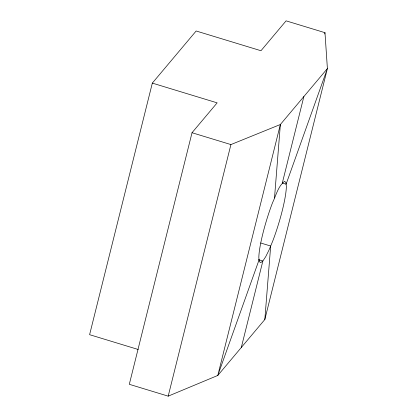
<?xml version="1.0" encoding="UTF-8"?>
<svg xmlns="http://www.w3.org/2000/svg" width="417" height="417" viewBox="0 0 417 417"><rect width="100%" height="100%" fill="white"/><g stroke="black" fill="none" stroke-linecap="round" stroke-linejoin="round"><path stroke-width="0.63" d="M138.22 349.493L89.603 334.684L152.33 83.108L217.148 102.848L192.023 132.731L129.301 384.307L168.192 396.15L217.794 375.456L264.826 319.516L270.68 246.035L260.708 242.996M274.506 197.981L280.365 124.501L327.397 68.56L324.984 32.693L286.093 20.85L260.969 50.733L196.152 30.994L152.33 83.108M168.192 396.15L230.919 144.574L280.365 124.501L217.794 375.456L259.087 259.822M241.307 347.486L262.872 261L265.723 256.674L269.043 249.986L272.603 241.391A42.477 6.286 -73.1 0 0 286.354 186.248L285.88 182.448L284.503 181.343C277.977 186.477 276.08 195.432 272.582 202.62A42.477 6.286 -73.1 0 0 258.837 257.769L259.306 261.568L260.682 262.668L262.872 261L258.509 259.671M282.314 183.011L303.878 96.53M324.671 33.959L324.984 32.693M264.826 319.516L327.397 68.56L286.098 184.194L282.361 183.058M192.023 132.731L230.919 144.574"/></g></svg>
